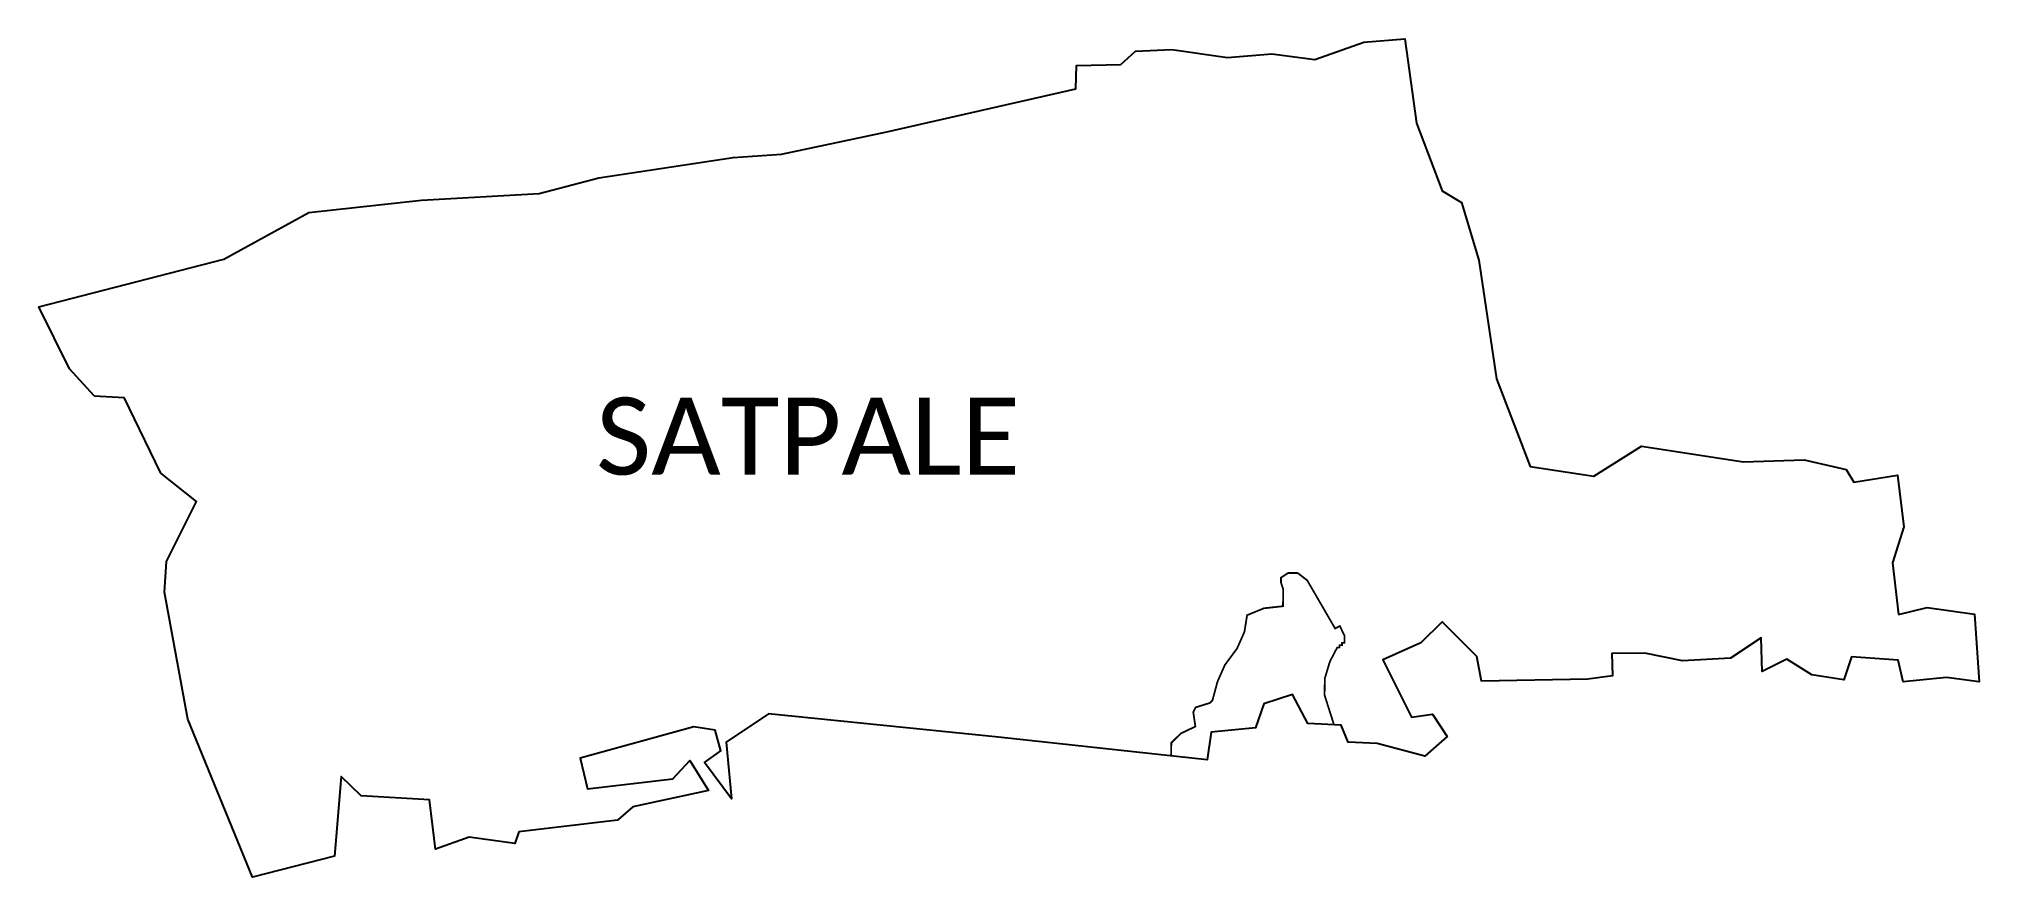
# Model space of a CAD drawing. Header units: metres. Extents: x 264277 to 267514, y 2149720 to 2151119.
import ezdxf

# ---------------------------------------------------------------- set-up
doc = ezdxf.new("R2010")
doc.units = ezdxf.units.M
for name, color, linetype in [('HAZARDS LINE', 1, 'Continuous'), ('village', 3, 'Continuous'), ('VILLAGE NAME', 250, 'Continuous')]:
    doc.layers.add(name, color=color, linetype=linetype)
doc.styles.get("Standard").update_dxf_attribs({"font": 'simplex.shx'})

msp = doc.modelspace()

# ---------------------------------------------------------------- linework, layer by layer
at = {"color": 3, "flags": 128}
msp.add_lwpolyline([(264369.6, 2150523.1), (264419.5, 2150520.4)], dxfattribs=at)
at = {"layer": 'HAZARDS LINE', "lineweight": 18}
msp.add_lwpolyline([(266438.1, 2149974.1, 2.98, 2.98, 0), (266437, 2149976.1, 2.98, 2.98, 0), (266421.8, 2150024, 2.98, 2.98, 0), (266422.3, 2150051.8, 2.98, 2.98, 0), (266430.6, 2150079.6, 2.98, 2.98, 0), (266442.9, 2150103.2, 2.98, 2.98, 0), (266446.9, 2150103.2, 2.98, 2.98, 0), (266446.9, 2150107.2, 2.98, 2.98, 0), (266450.9, 2150107.1, 2.98, 2.98, 0), (266451, 2150111.1, 2.98, 2.98, 0), (266454.9, 2150111, 2.98, 2.98, 0), (266455, 2150115, 2.98, 2.98, 0), (266455.1, 2150119, 2.98, 2.98, 0), (266455.1, 2150122.9, 2.98, 2.98, 0), (266447.4, 2150139, 2.98, 2.98, 0), (266439.4, 2150135.1, 2.98, 2.98, 0), (266392.9, 2150215.3, 2.98, 2.98, 0), (266377.2, 2150227.5, 2.98, 2.98, 0), (266361.3, 2150227.7, 2.98, 2.98, 0), (266349.2, 2150219.9, 2.98, 2.98, 0), (266349.1, 2150212, 2.98, 2.98, 0), (266352.9, 2150200, 2.98, 2.98, 0), (266352.5, 2150172.2, 2.98, 2.98, 0), (266320.6, 2150168.7, 2.98, 2.98, 0), (266292.6, 2150157.2, 2.98, 2.98, 0), (266288.2, 2150129.4, 2.98, 2.98, 0), (266275.9, 2150101.7, 2.98, 2.98, 0), (266255.6, 2150074.2, 2.98, 2.98, 0), (266243.3, 2150046.6, 2.98, 2.98, 0), (266234.8, 2150014.9, 2.98, 2.98, 0), (266230.8, 2150010.9, 2.98, 2.98, 0), (266206.8, 2150003.4, 2.98, 2.98, 0), (266202.8, 2149995.5, 2.98, 2.98, 0), (266206.4, 2149971.5, 2.98, 2.98, 0), (266182.3, 2149960, 2.98, 2.98, 0), (266166.2, 2149944.3, 2.98, 2.98, 0), (266165.9, 2149922.3, 2.98, 2.98, 0)], format="xyseb", dxfattribs=at)
at = {"layer": 'village', "color": 3, "true_color": 0x00ff00}
for points in [[(264369.6, 2150523.1, 0), (264328, 2150568.5, 0), (264277.1, 2150671.7, 0), (264585.9, 2150751.4, 0), (264727.5, 2150829.1, 0), (264915.7, 2150849.9, 0), (265111.9, 2150860.8, 0), (265211.2, 2150887, 0), (265435.4, 2150920.9, 0), (265515.7, 2150926.7, 0), (265691.9, 2150963.8, 0), (266007.1, 2151035.7, 0), (266008.1, 2151074.4, 0), (266081.8, 2151075.9, 0), (266106.7, 2151098.5, 0), (266167, 2151100.8, 0), (266260.2, 2151087.6, 0), (266333.8, 2151093.9, 0), (266405.6, 2151084.5, 0), (266487.5, 2151113.5, 0), (266555.6, 2151118.9, 0), (266575.1, 2150978.3, 0), (266618.2, 2150865.5, 0), (266650.4, 2150845.7, 0), (266679, 2150749.3, 0), (266708.8, 2150551.7, 0), (266765, 2150405.2, 0), (266871.2, 2150389, 0), (266950.3, 2150439, 0), (267120.7, 2150412.9, 0), (267221.6, 2150416.3, 0), (267292, 2150400.4, 0), (267304.5, 2150379, 0), (267377.4, 2150390.9, 0), (267388.2, 2150304.9, 0), (267369, 2150244.8, 0), (267379.3, 2150158.1, 0)], [(267379.3, 2150158.1, 0), (267427.1, 2150170.2, 0), (267506.2, 2150158.8, 0), (267513.8, 2150045.9, 0), (267459.1, 2150053.4, 0), (267386.9, 2150046.1, 0), (267378.5, 2150081.9, 0), (267301.1, 2150087.6, 0), (267288.2, 2150049.3, 0), (267234.6, 2150057.9, 0), (267193.2, 2150084, 0), (267151.7, 2150063, 0), (267150.1, 2150119.7, 0), (267098.8, 2150085.3, 0), (267018.8, 2150081.2, 0), (266956.1, 2150093.7, 0), (266901.1, 2150093.4, 0), (266901.9, 2150056.1, 0), (266861, 2150050.6, 0), (266683.5, 2150046.9, 0), (266676.1, 2150088.5, 0), (266618, 2150146.4, 0), (266582.3, 2150110.9, 0), (266519.1, 2150082.6, 0), (266566.8, 2149986.8, 0), (266602, 2149991.8, 0), (266626.3, 2149954.9, 0), (266589, 2149921.9, 0), (266509.6, 2149943.3, 0), (266461.2, 2149945.2, 0), (266449.7, 2149973.5, 0), (266394, 2149976.6, 0), (266368.5, 2150025, 0), (266320.6, 2150009.5, 0), (266306.7, 2149969.5, 0), (266232.9, 2149962, 0), (266226.1, 2149915.7, 0), (265878.1, 2149953.9, 0), (265494.5, 2149992.8, 0), (265423.8, 2149945.4, 0), (265432.8, 2149850.7, 0), (265387.3, 2149911.7, 0), (265414.6, 2149931.1, 0), (265405.2, 2149965.1, 0), (265369.6, 2149971.1, 0), (265180.2, 2149918.8, 0), (265192.2, 2149867.6, 0), (265334.9, 2149884, 0), (265362.8, 2149914.6, 0), (265394.2, 2149864.8, 0), (265268, 2149837.6, 0), (265242.5, 2149815.1, 0), (265078, 2149796, 0), (265071, 2149776.3, 0), (264995, 2149786.9, 0), (264938.7, 2149766.9, 0), (264928.6, 2149849.4, 0), (264815, 2149855.7, 0), (264781.7, 2149888.3, 0), (264770.2, 2149755.3, 0), (264633.7, 2149720.1, 0), (264525.8, 2149983.7, 0), (264487, 2150195.9, 0), (264490.1, 2150247, 0), (264539.9, 2150347.1, 0), (264480.7, 2150394.1, 0), (264419.5, 2150520.4, 0)]]:
    msp.add_polyline3d(points, dxfattribs=at)

# ---------------------------------------------------------------- texts
at = {"layer": 'VILLAGE NAME', "insert": (265206.5, 2150520.3), "char_height": 128.647, "attachment_point": 1}
msp.add_mtext_dynamic_manual_height_columns('{\\fCalibri|b0|i0|c0|p34;SATPALE}', width=737.615, gutter_width=643.2, heights=[0], dxfattribs=at)

doc.saveas('drawing.dxf')
